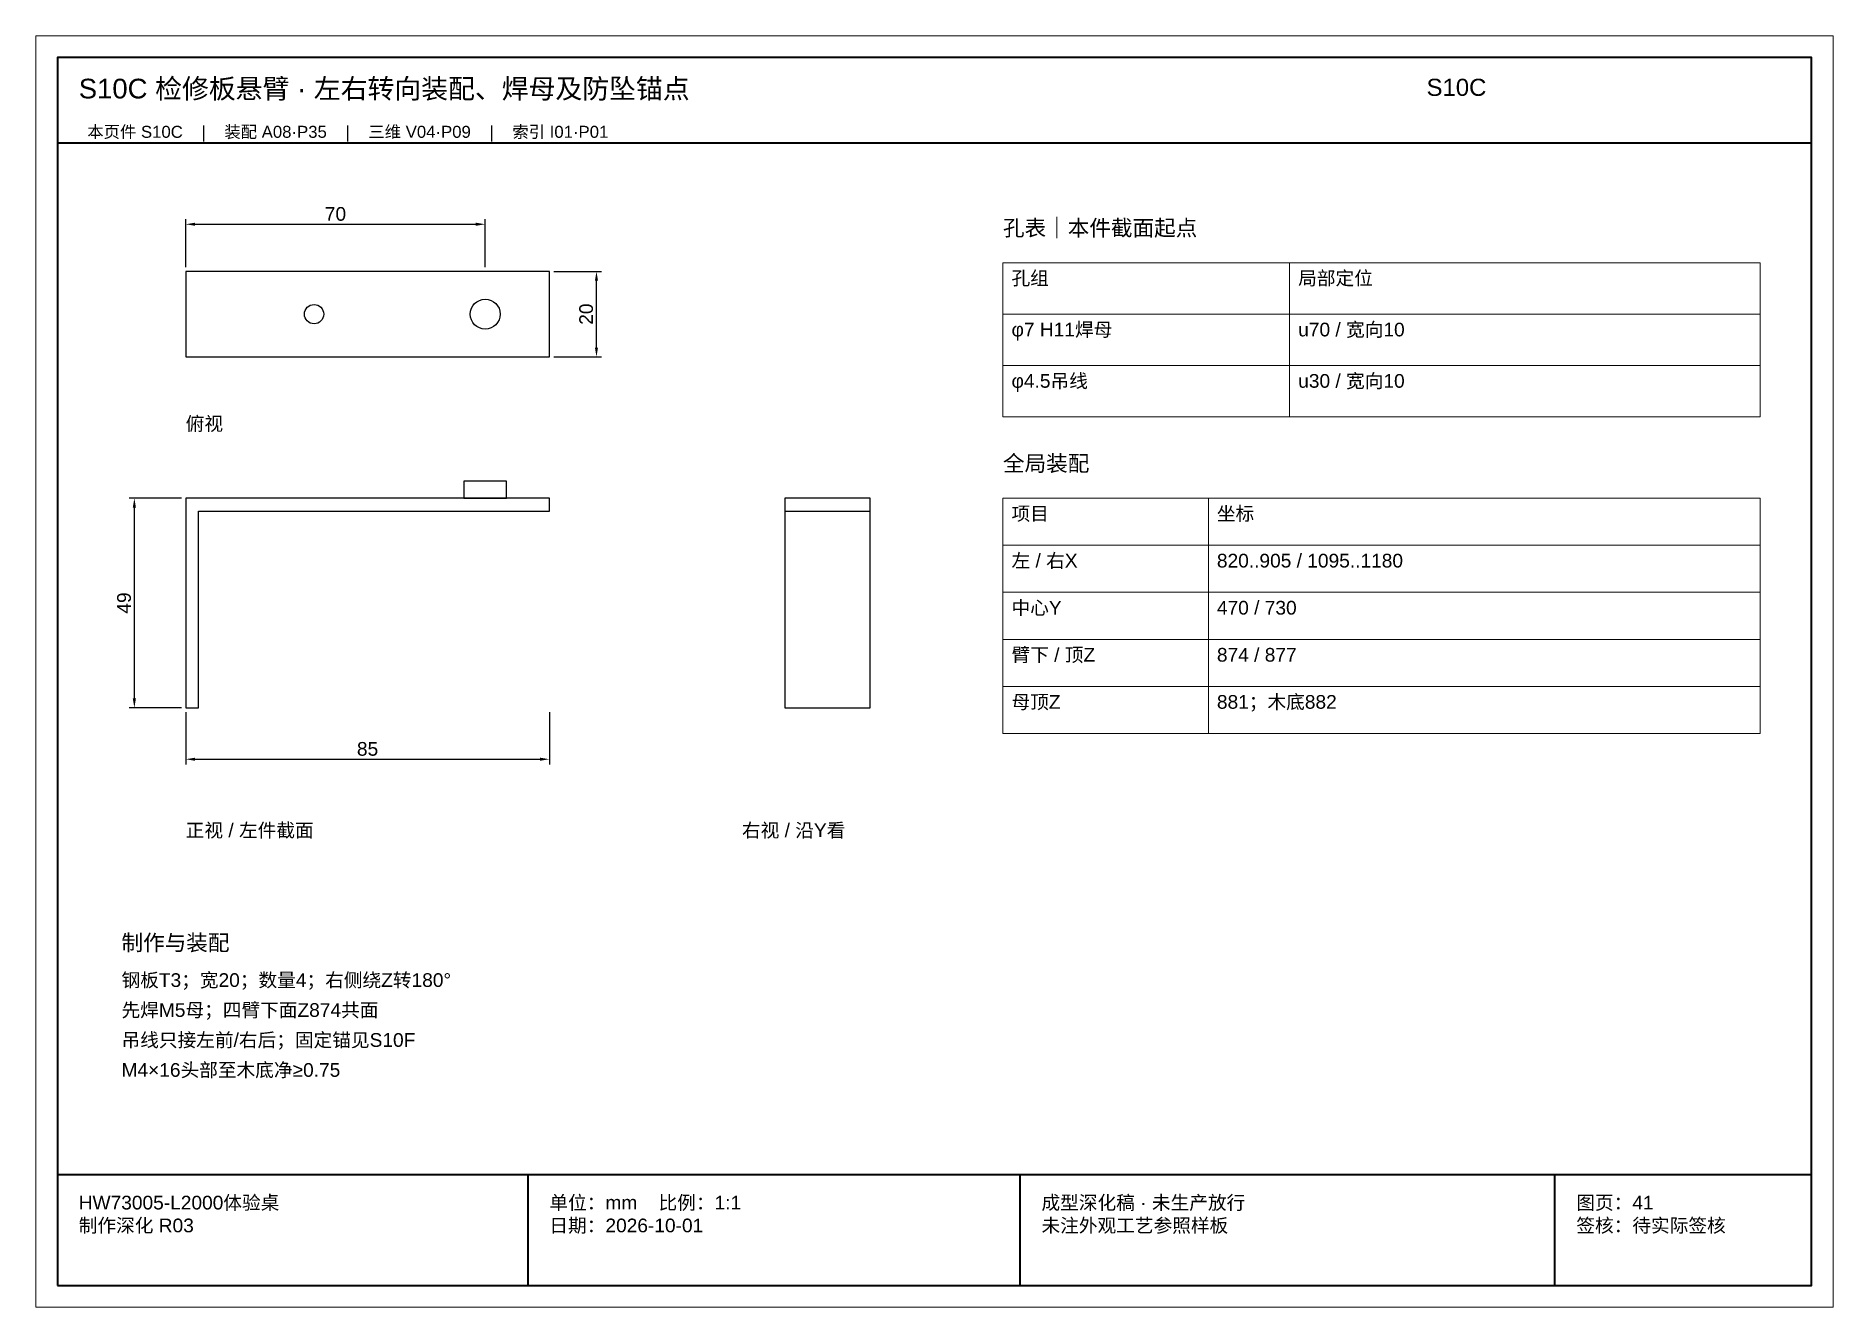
# Paper-space layout 'S10C' of a CAD drawing. Header units: millimetres. Extents: x 0 to 420, y 0 to 297.
# The model-space entities are those that its viewports show. They can reach past a viewport. Long polylines and large blocks are cut down to what shows.
import ezdxf

# ---------------------------------------------------------------- set-up
doc = ezdxf.new("R2010")
doc.units = ezdxf.units.MM
for name, color, linetype, lineweight in [('DIM', 7, 'Continuous', 13), ('FRAME', 7, 'Continuous', 35), ('NOTE', 7, 'Continuous', 18), ('OUTLINE', 7, 'Continuous', 25)]:
    doc.layers.add(name, color=color, linetype=linetype, lineweight=lineweight)
doc.styles.add('CN', font='Arial Unicode.ttf')
doc.dimstyles.new('D1_A3', dxfattribs={"dimtxt": 3.2, "dimasz": 2.2, "dimexe": 1.2, "dimexo": 1, "dimgap": 0.8, "dimtad": 1, "dimdsep": 46, "dimtxsty": 'CN', "dimcen": 2.5, "dimclrd": 7, "dimclre": 7, "dimclrt": 7, "dimazin": 3, "dimtfac": 1, "dimtmove": 0, "dimatfit": 3})

msp = doc.modelspace()

# ---------------------------------------------------------------- linework, layer by layer
at = {"layer": 'DIM'}
for points in [[(300226, 232), (300293, 232), (300293, 244), (300226, 244)], [(300293, 232), (300403, 232), (300403, 244), (300293, 244)], [(300226, 220), (300293, 220), (300293, 232), (300226, 232)], [(300293, 220), (300403, 220), (300403, 232), (300293, 232)], [(300226, 208), (300293, 208), (300293, 220), (300226, 220)], [(300293, 208), (300403, 208), (300403, 220), (300293, 220)], [(300226, 178), (300274, 178), (300274, 189), (300226, 189)], [(300274, 178), (300403, 178), (300403, 189), (300274, 189)], [(300226, 167), (300274, 167), (300274, 178), (300226, 178)], [(300274, 167), (300403, 167), (300403, 178), (300274, 178)], [(300226, 156), (300274, 156), (300274, 167), (300226, 167)], [(300274, 156), (300403, 156), (300403, 167), (300274, 167)], [(300226, 145), (300274, 145), (300274, 156), (300226, 156)], [(300274, 145), (300403, 145), (300403, 156), (300274, 156)], [(300226, 134), (300274, 134), (300274, 145), (300226, 145)], [(300274, 134), (300403, 134), (300403, 145), (300274, 145)]]:
    msp.add_lwpolyline(points, close=True, dxfattribs=at)
at = {"layer": 'FRAME'}
for p, q in [((300005, 272), (300415, 272)), ((300005, 31), (300415, 31)), ((300115, 5), (300115, 31)), ((300230, 5), (300230, 31)), ((300355, 5), (300355, 31))]:
    msp.add_line(p, q, dxfattribs=at)
msp.add_lwpolyline([(300005, 5), (300415, 5), (300415, 292), (300005, 292)], close=True, dxfattribs=at)
at = {"layer": 'OUTLINE'}
msp.add_line((300175, 186), (300195, 186), dxfattribs=at)
for points in [[(300035, 222), (300120, 222), (300120, 242), (300035, 242)], [(300035, 140), (300038, 140), (300038, 186), (300120, 186), (300120, 189), (300035, 189)], [(300100, 189), (300110, 189), (300110, 193), (300100, 193)], [(300175, 140), (300195, 140), (300195, 189), (300175, 189)]]:
    msp.add_lwpolyline(points, close=True, dxfattribs=at)
for centre, radius in [((300105, 232), 3.5), ((300065, 232), 2.25)]:
    msp.add_circle(centre, radius, dxfattribs=at)

# ---------------------------------------------------------------- texts
at = {"layer": 'NOTE', "attachment_point": 1, "style": 'CN'}
for s, insert, char_height, width in [('S10C 检修板悬臂 · 左右转向装配、焊母及防坠锚点', (300010, 287), 4.6, 310), ('S10C', (300325, 287), 4, 90), ('本页件 S10C    |    装配 A08·P35    |    三维 V04·P09    |    索引 I01·P01', (300012, 276), 2.8, 396), ('孔表｜本件截面起点', (300226, 254), 3.7, 177), ('孔组', (300228, 242), 3.2, 63), ('局部定位', (300295, 242), 3.2, 106), ('φ7 H11焊母', (300228, 230), 3.2, 63), ('u70 / 宽向10', (300295, 230), 3.2, 106), ('φ4.5吊线', (300228, 218), 3.2, 63), ('u30 / 宽向10', (300295, 218), 3.2, 106), ('俯视', (300035, 208), 3.2, 150), ('全局装配', (300226, 199), 3.7, 177), ('项目', (300228, 187), 3.2, 44), ('坐标', (300276, 187), 3.2, 125), ('左 / 右X', (300228, 176), 3.2, 44), ('820..905 / 1095..1180', (300276, 176), 3.2, 125), ('中心Y', (300228, 165), 3.2, 44), ('470 / 730', (300276, 165), 3.2, 125), ('臂下 / 顶Z', (300228, 154), 3.2, 44), ('874 / 877', (300276, 154), 3.2, 125), ('母顶Z', (300228, 143), 3.2, 44), ('881；木底882', (300276, 143), 3.2, 125), ('正视 / 左件截面', (300035, 113), 3.2, 135), ('右视 / 沿Y看', (300165, 113), 3.2, 130), ('制作与装配', (300020, 87), 3.7, 382), ('钢板T3；宽20；数量4；右侧绕Z转180°', (300020, 78), 3.2, 382), ('先焊M5母；四臂下面Z874共面', (300020, 71), 3.2, 382), ('吊线只接左前/右后；固定锚见S10F', (300020, 64), 3.2, 382), ('M4×16头部至木底净≥0.75', (300020, 57), 3.2, 382), ('HW73005-L2000体验桌\\P制作深化 R03', (300010, 26), 3.2, 100), ('单位：mm    比例：1:1\\P日期：2026-10-01', (300120, 26), 3.2, 105), ('成型深化稿 · 未生产放行\\P未注外观工艺参照样板', (300235, 26), 3.2, 115), ('图页：41\\P签核：待实际签核', (300360, 26), 3.2, 55)]:
    msp.add_mtext(s, dxfattribs=dict(at, insert=insert, char_height=char_height, width=width))

# ---------------------------------------------------------------- dimensions: what is measured, and where the dimension line sits
at = {"layer": 'DIM'}
for base, p1, p2 in [((300035, 253), (300035, 242), (300105, 242)), ((300035, 128), (300035, 140), (300120, 140))]:
    msp.add_linear_dim(base=base, p1=p1, p2=p2, dimstyle='D1_A3', dxfattribs=at).render()
for base, p1, p2 in [((300131, 222), (300120, 222), (300120, 242)), ((300023, 140), (300035, 140), (300035, 189))]:
    msp.add_linear_dim(base=base, p1=p1, p2=p2, angle=90, dimstyle='D1_A3', dxfattribs=at).render()

psp = doc.layouts.new('S10C')

# ---------------------------------------------------------------- viewports
at = {"layer": 'Defpoints'}
psp.add_viewport(center=(210, 148.5), size=(420, 297), view_center_point=(300210, 148.5), view_height=297, dxfattribs=at)

doc.saveas('drawing.dxf')
